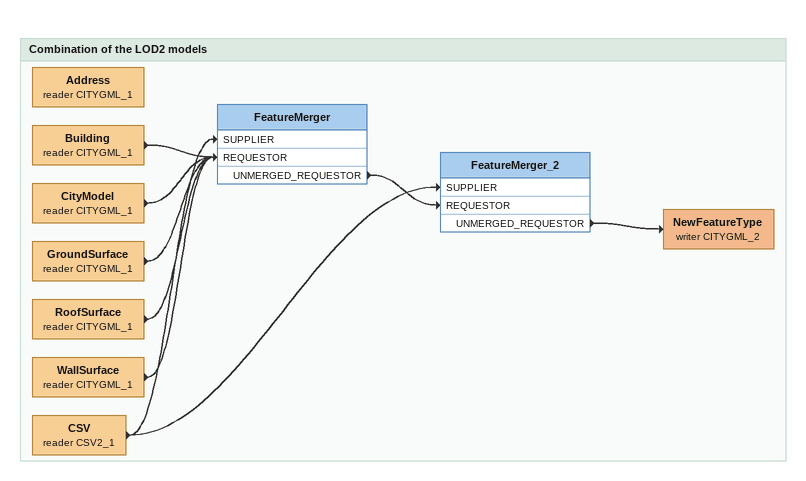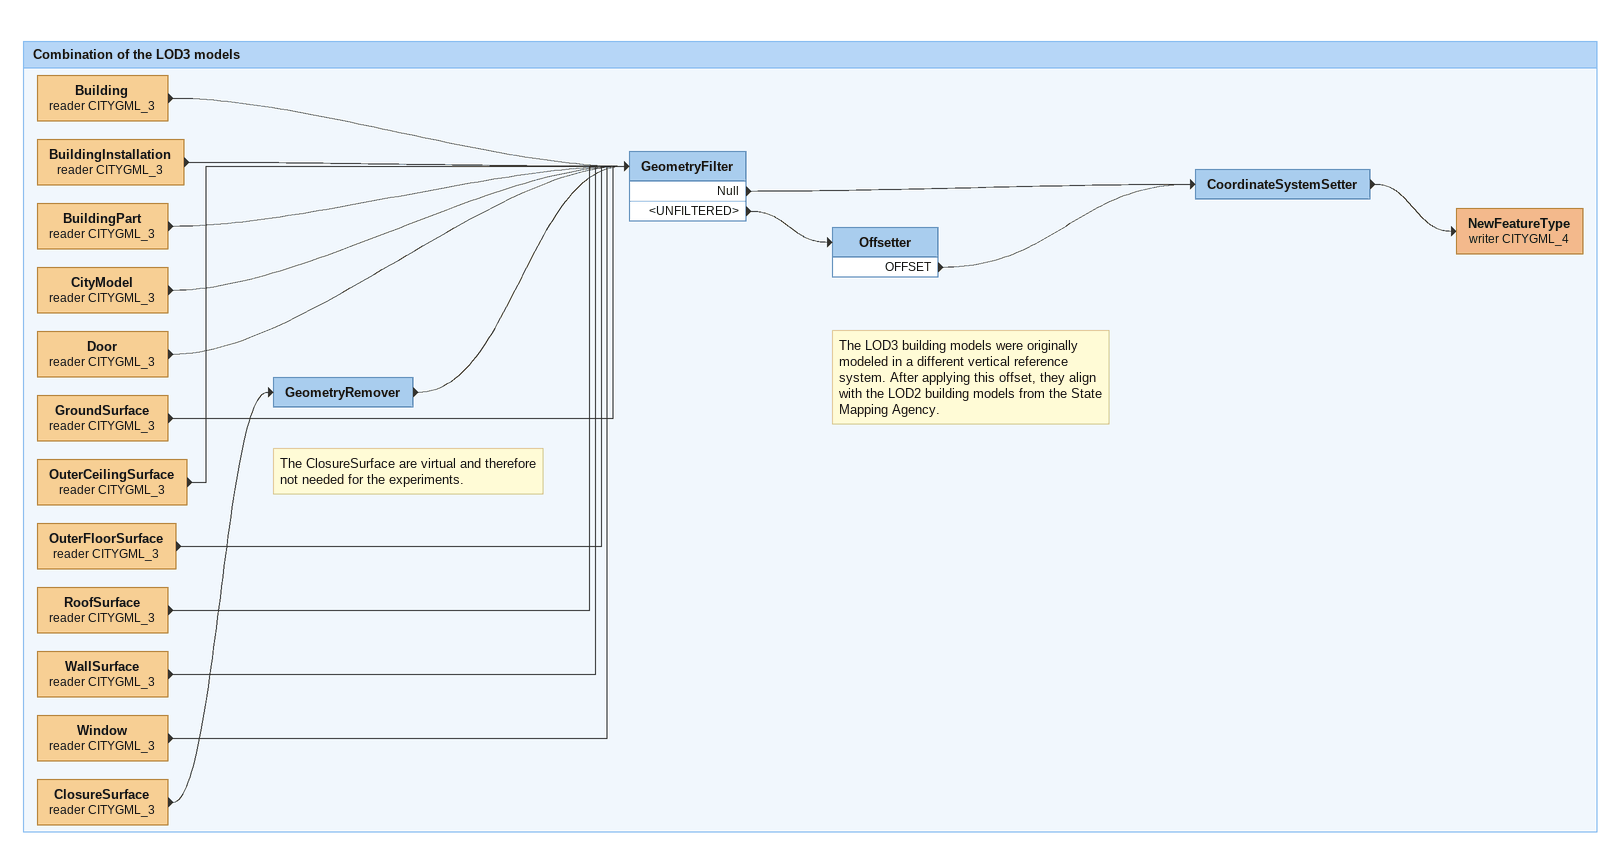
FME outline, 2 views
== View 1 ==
Bookmark: Combination of the LOD2 models
Address (reader CITYGML_1)
Building (reader CITYGML_1)
    -> FeatureMerger [REQUESTOR]
CityModel (reader CITYGML_1)
    -> FeatureMerger [REQUESTOR]
GroundSurface (reader CITYGML_1)
    -> FeatureMerger [REQUESTOR]
RoofSurface (reader CITYGML_1)
    -> FeatureMerger [REQUESTOR]
WallSurface (reader CITYGML_1)
    -> FeatureMerger [REQUESTOR]
CSV (reader CSV2_1)
    -> FeatureMerger [SUPPLIER]
    -> FeatureMerger_2 [SUPPLIER]
FeatureMerger
    UNMERGED_REQUESTOR -> FeatureMerger_2 [REQUESTOR]
FeatureMerger_2
    UNMERGED_REQUESTOR -> NewFeatureType (writer CITYGML_2)
NewFeatureType (writer CITYGML_2)

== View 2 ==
Bookmark: Combination of the LOD3 models
BuildingInstallation (reader CITYGML_3)
    -> GeometryFilter
OuterCeilingSurface (reader CITYGML_3)
    -> GeometryFilter
OuterFloorSurface (reader CITYGML_3)
    -> GeometryFilter
Building (reader CITYGML_3)
    -> GeometryFilter
BuildingPart (reader CITYGML_3)
    -> GeometryFilter
CityModel (reader CITYGML_3)
    -> GeometryFilter
Door (reader CITYGML_3)
    -> GeometryFilter
GroundSurface (reader CITYGML_3)
    -> GeometryFilter
RoofSurface (reader CITYGML_3)
    -> GeometryFilter
WallSurface (reader CITYGML_3)
    -> GeometryFilter
Window (reader CITYGML_3)
    -> GeometryFilter
ClosureSurface (reader CITYGML_3)
    -> GeometryRemover
Note: The ClosureSurface are virtual and therefore not needed for the experiments.
GeometryRemover
    -> GeometryFilter
GeometryFilter
    Null -> CoordinateSystemSetter
    <UNFILTERED> -> Offsetter
Note: The LOD3 building models were originally modeled in a different vertical reference system. After applying this offset, they align with the LOD2 building models from the State Mapping Agency.
Offsetter
    OFFSET -> CoordinateSystemSetter
CoordinateSystemSetter
    -> NewFeatureType (writer CITYGML_4)
NewFeatureType (writer CITYGML_4)
